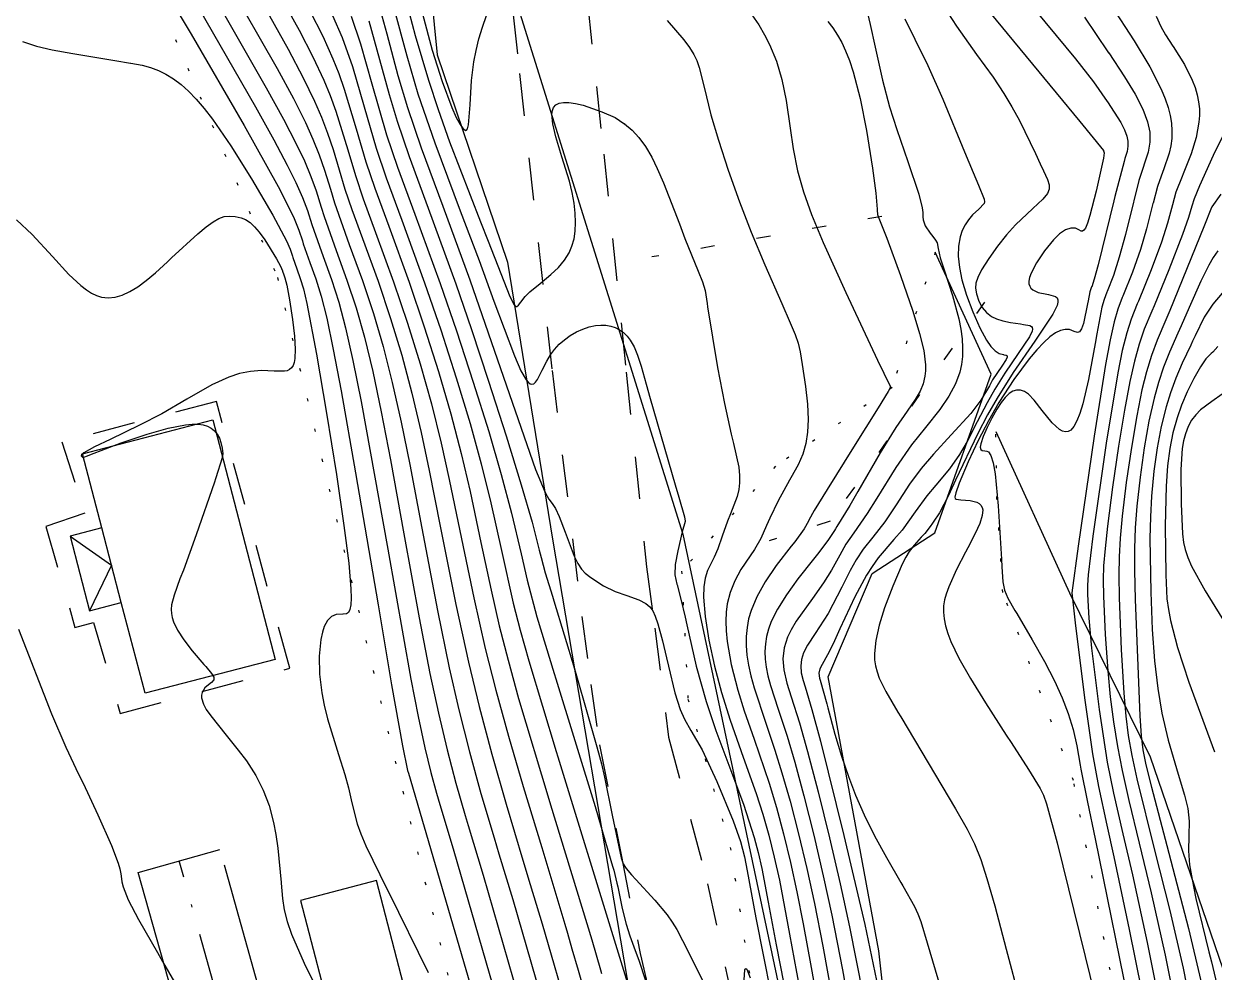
# Model space of a CAD drawing. Header units: metres. Extents: x 1233805 to 1234355, y 654698 to 655114.
# Drawn here: x 1234201.68 to 1234243.79, y 655012.27 to 655045.79 of the extents above; entities that cross this region are included whole.
import ezdxf

# ---------------------------------------------------------------- set-up
doc = ezdxf.new("R2010")
doc.units = ezdxf.units.M
for name, pattern in [('ИИDash_05_15', [2, 0.5, -1.5]), ('ИИDash_15_15', [3, 1.5, -1.5]), ('ИИDash_50_20', [7, 5, -2]), ('ИИDashDot_30_20', [5, 3, -1, 0, -1]), ('ИИDot', [1, 0, -1])]:
    doc.linetypes.add(name, pattern=pattern)
for name, color, linetype, lineweight in [('ИИ_ГОРИЗОНТАЛИ_ОСН', 32, 'Continuous', 25), ('ИИ_ГОРИЗОНТАЛИ_УТОЛЩ', 32, 'Continuous', 30), ('ИИ_ДОРОГИ_АД', 7, 'Continuous', 25), ('ИИ_ДОРОГИ_АД_ОСИ', 7, 'Continuous', 25), ('ИИ_ЛЭП_НН', 250, 'Continuous', 25), ('ИИ_ОТКОС', 7, 'Continuous', 25), ('ИИ_СТРОЕНИЕ', 7, 'Continuous', 25), ('ИИ_УГОДЬЯ', 7, 'Continuous', 25)]:
    doc.layers.add(name, color=color, linetype=linetype, lineweight=lineweight)

msp = doc.modelspace()

# ---------------------------------------------------------------- linework, layer by layer
at = {"layer": 'ИИ_ГОРИЗОНТАЛИ_ОСН'}
for points, elevation in [([(1234208.89, 655047.292), (1234210.648, 655044.214), (1234211.218, 655043.156), (1234211.647, 655042.301), (1234211.911, 655041.718), (1234212.135, 655041.16), (1234212.325, 655040.616), (1234212.528, 655039.952), (1234212.676, 655039.462), (1234213.197, 655037.993), (1234213.663, 655036.717), (1234214.052, 655035.554), (1234214.393, 655034.39), (1234214.718, 655033.116), (1234215.034, 655031.71), (1234215.334, 655030.217), (1234215.759, 655027.964), (1234216.312, 655025.053), (1234216.73, 655023.026), (1234217.071, 655021.54), (1234217.447, 655020.053), (1234217.853, 655018.578), (1234218.318, 655017.016), (1234218.49, 655016.454), (1234218.976, 655014.831), (1234220.275, 655010.349)], 24.5), ([(1234215, 655047.401), (1234215.528, 655045.381), (1234215.993, 655043.804), (1234216.337, 655042.769), (1234216.746, 655041.627), (1234217.844, 655038.795), (1234218.114, 655038.113), (1234218.56, 655036.964), (1234218.877, 655036.159), (1234219.03, 655035.854), (1234219.08, 655035.805), (1234219.128, 655035.804), (1234219.181, 655035.846), (1234219.266, 655035.954), (1234219.422, 655036.151), (1234219.578, 655036.313), (1234219.947, 655036.617), (1234220.329, 655036.927), (1234220.598, 655037.182), (1234220.813, 655037.438), (1234220.974, 655037.696), (1234221.074, 655037.931), (1234221.146, 655038.188), (1234221.189, 655038.468), (1234221.204, 655038.772), (1234221.191, 655039.1), (1234221.15, 655039.452), (1234221.08, 655039.829), (1234220.981, 655040.232), (1234220.72, 655041.09), (1234220.5, 655041.803), (1234220.392, 655042.262), (1234220.364, 655042.604), (1234220.381, 655042.731), (1234220.419, 655042.832), (1234220.499, 655042.926), (1234220.617, 655042.988), (1234220.774, 655043.018), (1234220.968, 655043.016), (1234221.198, 655042.982), (1234221.466, 655042.916), (1234222.125, 655042.686), (1234222.606, 655042.477), (1234222.913, 655042.275), (1234222.927, 655042.264), (1234222.933, 655042.26), (1234223.207, 655042.034), (1234223.444, 655041.778), (1234223.674, 655041.46), (1234223.894, 655041.08), (1234224.089, 655040.679), (1234224.308, 655040.173), (1234224.872, 655038.718), (1234225.065, 655038.206), (1234225.532, 655037.049), (1234225.685, 655036.675), (1234225.78, 655036.366), (1234225.856, 655035.907), (1234225.873, 655035.791), (1234226.222, 655033.646), (1234226.466, 655032.372), (1234226.706, 655031.282), (1234226.785, 655030.96), (1234226.97, 655030.121), (1234227.004, 655029.827), (1234227.005, 655029.569), (1234226.976, 655029.336), (1234226.918, 655029.089), (1234226.685, 655028.466), (1234226.579, 655028.208), (1234226.387, 655027.679), (1234226.228, 655027.237), (1234226.102, 655026.942), (1234226.019, 655026.777), (1234225.873, 655026.47), (1234225.788, 655026.197), (1234225.739, 655025.885), (1234225.728, 655025.523), (1234225.78, 655024.845), (1234225.911, 655024.009), (1234226.11, 655023.085), (1234226.36, 655022.149), (1234226.671, 655021.172), (1234227.133, 655019.874), (1234227.594, 655018.578), (1234227.824, 655017.852), (1234228.035, 655017.108), (1234228.228, 655016.339), (1234228.41, 655015.522), (1234228.773, 655013.608), (1234229.018, 655012.268), (1234229.573, 655009.385)], 29), ([(1234206.771, 655046.833), (1234207.605, 655045.429), (1234209.478, 655042.196), (1234210.677, 655040.042), (1234211, 655039.417), (1234211.243, 655038.907), (1234211.411, 655038.502), (1234211.539, 655038.117), (1234211.571, 655038.014), (1234211.805, 655037.35), (1234212.014, 655036.776), (1234212.207, 655036.164), (1234212.4, 655035.383), (1234212.632, 655034.279), (1234212.91, 655032.816), (1234213.421, 655029.92), (1234214.215, 655025.252), (1234214.694, 655022.423), (1234215.075, 655020.27), (1234215.261, 655019.394), (1234215.289, 655019.299), (1234215.847, 655017.41), (1234218.017, 655009.981)], 23), ([(1234207.848, 655046.381), (1234209.876, 655042.854), (1234210.523, 655041.691), (1234211, 655040.795), (1234211.304, 655040.182), (1234211.542, 655039.65), (1234211.72, 655039.19), (1234211.878, 655038.697), (1234211.939, 655038.497), (1234212.269, 655037.565), (1234212.564, 655036.756), (1234212.825, 655035.952), (1234213.066, 655035.046), (1234213.328, 655033.889), (1234213.618, 655032.447), (1234214.555, 655027.216), (1234215.373, 655022.624), (1234215.63, 655021.307), (1234215.865, 655020.204), (1234216.076, 655019.325), (1234216.28, 655018.601), (1234216.341, 655018.401), (1234216.89, 655016.551), (1234218.774, 655010.079)], 23.5), ([(1234210.811, 655046.675), (1234211.42, 655045.573), (1234211.913, 655044.621), (1234212.294, 655043.807), (1234212.518, 655043.263), (1234212.723, 655042.702), (1234213.142, 655041.337), (1234213.413, 655040.427), (1234213.69, 655039.608), (1234214.125, 655038.422), (1234214.763, 655036.677), (1234215.26, 655035.213), (1234215.705, 655033.777), (1234216.102, 655032.364), (1234216.45, 655030.973), (1234216.735, 655029.688), (1234217.109, 655027.868), (1234217.598, 655025.501), (1234218.008, 655023.707), (1234218.382, 655022.235), (1234218.831, 655020.605), (1234219.348, 655018.831), (1234220.002, 655016.68), (1234220.039, 655016.561), (1234220.827, 655013.967), (1234220.919, 655013.642), (1234221.071, 655013.098), (1234221.29, 655012.342), (1234221.714, 655010.869)], 25.5), ([(1234214.765, 655046.391), (1234215.228, 655044.656), (1234215.625, 655043.322), (1234216.217, 655041.589), (1234217.123, 655039.185), (1234217.79, 655037.429), (1234218.313, 655035.993), (1234219.038, 655034.051), (1234219.268, 655033.528), (1234219.449, 655033.209), (1234219.523, 655033.12), (1234219.593, 655033.068), (1234219.659, 655033.052), (1234219.724, 655033.072), (1234219.786, 655033.125), (1234219.852, 655033.214), (1234220.024, 655033.547), (1234220.183, 655033.866), (1234220.319, 655034.094), (1234220.461, 655034.285), (1234220.626, 655034.463), (1234220.812, 655034.627), (1234221.014, 655034.773), (1234221.231, 655034.9), (1234221.456, 655035.004), (1234221.683, 655035.08), (1234221.904, 655035.128), (1234222.092, 655035.145), (1234222.272, 655035.138), (1234222.443, 655035.108), (1234222.605, 655035.054), (1234222.756, 655034.976), (1234222.896, 655034.876), (1234223.023, 655034.753), (1234223.136, 655034.61), (1234223.271, 655034.377), (1234223.394, 655034.08), (1234223.518, 655033.695), (1234223.695, 655033.056), (1234223.834, 655032.546), (1234224.722, 655029.501), (1234224.854, 655029.058), (1234225.055, 655028.364), (1234225.078, 655028.209), (1234225.076, 655028.202), (1234224.97, 655027.835), (1234224.815, 655027.168), (1234224.728, 655026.675), (1234224.715, 655026.319), (1234224.787, 655025.983), (1234224.792, 655025.965), (1234224.93, 655025.458), (1234225.076, 655024.82), (1234225.133, 655024.55), (1234225.467, 655023.084), (1234225.819, 655021.839), (1234226.167, 655020.815), (1234226.697, 655019.394), (1234227.141, 655018.207), (1234227.521, 655017.033), (1234227.663, 655016.499), (1234227.791, 655015.935), (1234228.018, 655014.744), (1234228.3, 655013.229), (1234228.965, 655009.812)], 28.5), ([(1234231.427, 655046.576), (1234231.625, 655045.764), (1234231.797, 655044.971), (1234232.056, 655043.798), (1234232.308, 655042.862), (1234232.563, 655042.054), (1234232.95, 655040.93), (1234233.342, 655039.77), (1234233.464, 655039.29), (1234233.487, 655039.118), (1234233.488, 655038.965), (1234233.49, 655038.865), (1234233.568, 655038.653), (1234233.738, 655038.39), (1234233.833, 655038.274), (1234233.934, 655038.147), (1234233.986, 655038.048), (1234234.03, 655037.847), (1234234.097, 655037.521), (1234234.235, 655037.101), (1234234.537, 655036.186), (1234234.759, 655035.361), (1234234.828, 655035.001), (1234234.872, 655034.662), (1234234.891, 655034.339), (1234234.884, 655034.034), (1234234.852, 655033.748), (1234234.795, 655033.48), (1234234.643, 655033.064), (1234234.406, 655032.627), (1234234.083, 655032.158), (1234233.581, 655031.526), (1234233.089, 655030.909), (1234232.524, 655030.104), (1234231.853, 655029.024), (1234231.52, 655028.479), (1234231.04, 655027.795), (1234230.758, 655027.394), (1234230.55, 655027.013), (1234230.256, 655026.476), (1234229.972, 655026.027), (1234229.577, 655025.482), (1234229.005, 655024.674), (1234228.825, 655024.372), (1234228.695, 655024.105), (1234228.575, 655023.729), (1234228.532, 655023.347), (1234228.563, 655022.951), (1234228.673, 655022.488), (1234228.828, 655021.999), (1234229.117, 655021.083), (1234229.407, 655020.063), (1234229.779, 655018.639), (1234230.179, 655017.013), (1234230.555, 655015.393), (1234230.886, 655013.874), (1234231.356, 655011.486)], 31), ([(1234237.119, 655046.695), (1234238.884, 655044.556), (1234239.516, 655043.746), (1234240.008, 655043.046), (1234240.015, 655043.037), (1234240.019, 655043.03), (1234240.482, 655042.308), (1234240.617, 655042.046), (1234240.701, 655041.827), (1234240.738, 655041.644), (1234240.741, 655041.464), (1234240.709, 655041.279), (1234240.634, 655041.029), (1234240.601, 655040.926), (1234240.281, 655039.693), (1234240.243, 655039.538), (1234239.684, 655037.275), (1234239.547, 655036.768), (1234239.456, 655036.5), (1234239.452, 655036.491), (1234239.394, 655036.314), (1234239.332, 655036.006), (1234239.313, 655035.9), (1234239.167, 655035.2), (1234239.097, 655035.005), (1234239.026, 655034.901), (1234238.952, 655034.879), (1234238.834, 655034.921), (1234238.666, 655034.982), (1234238.513, 655034.993), (1234238.35, 655034.956), (1234238.177, 655034.869), (1234237.982, 655034.726), (1234237.76, 655034.523), (1234237.514, 655034.263), (1234237.251, 655033.955), (1234236.7, 655033.219), (1234236.169, 655032.402), (1234235.802, 655031.76), (1234235.442, 655031.061), (1234235.092, 655030.312), (1234234.772, 655029.557), (1234234.647, 655029.218), (1234234.617, 655029.054), (1234234.632, 655029.012), (1234234.666, 655028.986), (1234234.829, 655028.969), (1234234.831, 655028.968), (1234235.161, 655028.945), (1234235.389, 655028.882), (1234235.473, 655028.833), (1234235.537, 655028.772), (1234235.58, 655028.7), (1234235.602, 655028.616), (1234235.588, 655028.408), (1234235.499, 655028.126), (1234235.339, 655027.77), (1234235.072, 655027.265), (1234234.993, 655027.12), (1234234.678, 655026.505), (1234234.403, 655025.885), (1234234.307, 655025.636), (1234234.248, 655025.428), (1234234.217, 655025.217), (1234234.212, 655024.999), (1234234.234, 655024.763), (1234234.285, 655024.513), (1234234.365, 655024.246), (1234234.474, 655023.961), (1234234.756, 655023.373), (1234235.165, 655022.647), (1234235.696, 655021.786), (1234236.437, 655020.649), (1234236.609, 655020.389), (1234237.227, 655019.432), (1234237.632, 655018.762), (1234237.754, 655018.524), (1234237.863, 655018.219), (1234238.234, 655016.844), (1234239.226, 655012.82), (1234239.719, 655010.806)], 33), ([(1234210.372, 655046.08), (1234211.034, 655044.893), (1234211.565, 655043.889), (1234211.97, 655043.054), (1234212.214, 655042.489), (1234212.43, 655041.927), (1234212.622, 655041.355), (1234212.84, 655040.628), (1234213.045, 655039.944), (1234213.285, 655039.235), (1234213.661, 655038.208), (1234214.213, 655036.697), (1234214.659, 655035.374), (1234215.052, 655034.076), (1234215.411, 655032.736), (1234215.742, 655031.341), (1234216.025, 655030.001), (1234216.412, 655028.032), (1234216.962, 655025.267), (1234217.408, 655023.227), (1234217.792, 655021.656), (1234218.239, 655019.975), (1234218.743, 655018.203), (1234219.337, 655016.223), (1234219.598, 655015.37), (1234220.019, 655013.972), (1234220.995, 655010.609)], 25), ([(1234212.607, 655046.087), (1234212.94, 655045.313), (1234213.306, 655044.279), (1234213.721, 655042.86), (1234214.15, 655041.392), (1234214.502, 655040.354), (1234215.054, 655038.851), (1234215.863, 655036.638), (1234216.43, 655034.979), (1234216.981, 655033.274), (1234217.467, 655031.666), (1234217.866, 655030.235), (1234218.206, 655028.86), (1234218.577, 655027.177), (1234218.993, 655025.318), (1234219.24, 655024.359), (1234219.545, 655023.273), (1234220.516, 655020.074), (1234220.575, 655019.882), (1234222.616, 655013.258), (1234223.086, 655011.722)], 26.5), ([(1234213.264, 655046.066), (1234213.596, 655045.082), (1234213.997, 655043.677), (1234214.519, 655041.874), (1234214.907, 655040.727), (1234215.518, 655039.066), (1234216.413, 655036.618), (1234216.99, 655034.937), (1234217.583, 655033.129), (1234218.13, 655031.377), (1234218.574, 655029.867), (1234218.938, 655028.495), (1234219.271, 655027.062), (1234219.486, 655026.124), (1234219.836, 655024.834), (1234220.447, 655022.826), (1234220.505, 655022.641), (1234221.891, 655018.125), (1234222.448, 655016.221), (1234222.505, 655016.02), (1234222.549, 655015.872), (1234222.662, 655015.414), (1234222.69, 655015.282), (1234222.854, 655014.524), (1234222.994, 655013.968), (1234223.124, 655013.547), (1234223.307, 655013.035), (1234223.434, 655012.686), (1234223.669, 655011.977)], 27), ([(1234215.787, 655046.143), (1234216.133, 655044.859), (1234216.481, 655043.751), (1234216.823, 655042.835), (1234216.978, 655042.487), (1234217.115, 655042.231), (1234217.229, 655042.076), (1234217.317, 655042.026), (1234217.348, 655042.039), (1234217.375, 655042.076), (1234217.417, 655042.225), (1234217.47, 655042.929), (1234217.524, 655043.786), (1234217.604, 655044.448), (1234217.681, 655044.854), (1234217.782, 655045.267), (1234217.905, 655045.678), (1234218.047, 655046.082)], 29.5), ([(1234232.845, 655045.967), (1234233.199, 655045.25), (1234233.664, 655044.316), (1234234.186, 655043.134), (1234234.963, 655041.266), (1234235.262, 655040.542), (1234235.455, 655040.084), (1234235.652, 655039.592), (1234235.668, 655039.501), (1234235.648, 655039.437), (1234235.461, 655039.244), (1234235.246, 655039.041), (1234235.098, 655038.868), (1234234.978, 655038.684), (1234234.881, 655038.484), (1234234.808, 655038.268), (1234234.746, 655037.936), (1234234.735, 655037.575), (1234234.776, 655037.178), (1234234.869, 655036.74), (1234235.033, 655036.2), (1234235.255, 655035.608), (1234235.503, 655035.047), (1234235.738, 655034.609), (1234235.892, 655034.387), (1234236.041, 655034.23), (1234236.184, 655034.138), (1234236.341, 655034.098), (1234236.349, 655034.097), (1234236.435, 655034.081), (1234236.47, 655034.053), (1234236.47, 655034.004), (1234236.432, 655033.924), (1234236.275, 655033.692), (1234235.953, 655033.203), (1234235.837, 655032.999), (1234235.53, 655032.487), (1234235.176, 655032.021), (1234234.49, 655031.266), (1234233.859, 655030.581), (1234233.426, 655030.072), (1234233.015, 655029.518), (1234232.536, 655028.794), (1234232.135, 655028.189), (1234231.715, 655027.651), (1234231.372, 655027.218), (1234231.125, 655026.849), (1234230.911, 655026.464), (1234230.618, 655025.88), (1234230.139, 655024.951), (1234229.681, 655024.238), (1234229.41, 655023.826), (1234229.265, 655023.551), (1234229.192, 655023.324), (1234229.166, 655023.093), (1234229.185, 655022.853), (1234229.251, 655022.573), (1234229.318, 655022.356), (1234229.558, 655021.554), (1234229.86, 655020.434), (1234230.695, 655017.095), (1234231.429, 655013.948), (1234231.964, 655011.407)], 31.5), ([(1234235.854, 655046.191), (1234238.197, 655043.359), (1234239.043, 655042.342), (1234239.873, 655041.314), (1234239.876, 655041.31), (1234239.879, 655041.306), (1234239.896, 655041.23), (1234239.874, 655041.048), (1234239.619, 655039.879), (1234239.394, 655039.016), (1234239.306, 655038.742), (1234239.232, 655038.567), (1234239.184, 655038.497), (1234239.135, 655038.465), (1234239.083, 655038.468), (1234239.007, 655038.507), (1234238.88, 655038.568), (1234238.716, 655038.574), (1234238.53, 655038.507), (1234238.324, 655038.367), (1234238.101, 655038.156), (1234237.783, 655037.772), (1234237.499, 655037.348), (1234237.311, 655036.977), (1234237.259, 655036.823), (1234237.236, 655036.694), (1234237.239, 655036.601), (1234237.263, 655036.52), (1234237.307, 655036.45), (1234237.372, 655036.39), (1234237.561, 655036.301), (1234237.871, 655036.236), (1234237.933, 655036.225), (1234238.171, 655036.158), (1234238.232, 655036.108), (1234238.262, 655036.04), (1234238.264, 655035.95), (1234238.235, 655035.835), (1234238.081, 655035.524), (1234237.443, 655034.579), (1234236.674, 655033.463), (1234236.109, 655032.564), (1234235.775, 655031.972), (1234235.428, 655031.31), (1234234.64, 655029.657), (1234234.388, 655029.114), (1234234.077, 655028.505), (1234233.853, 655028.173), (1234233.831, 655028.146), (1234233.741, 655028.024), (1234233.549, 655027.778), (1234233.423, 655027.64), (1234233.175, 655027.365), (1234233, 655027.135), (1234232.878, 655026.936), (1234232.756, 655026.697), (1234232.424, 655025.908), (1234232.133, 655025.147), (1234231.938, 655024.531), (1234231.817, 655023.994), (1234231.773, 655023.537), (1234231.78, 655023.315), (1234231.81, 655023.099), (1234231.863, 655022.884), (1234231.941, 655022.662), (1234232.172, 655022.184), (1234232.601, 655021.462), (1234232.705, 655021.293), (1234234.637, 655018.041), (1234235.049, 655017.319), (1234235.307, 655016.802), (1234235.53, 655016.251), (1234235.752, 655015.577), (1234236.026, 655014.615), (1234236.431, 655013.077), (1234236.913, 655011.262)], 32.5), ([(1234239.197, 655046.027), (1234240.029, 655044.807), (1234240.053, 655044.771), (1234240.058, 655044.764), (1234240.617, 655043.919), (1234240.992, 655043.301), (1234241.264, 655042.771), (1234241.433, 655042.329), (1234241.509, 655041.962), (1234241.515, 655041.605), (1234241.455, 655041.253), (1234241.316, 655040.833), (1234241.284, 655040.748), (1234241.126, 655040.258), (1234240.944, 655039.538), (1234240.933, 655039.491), (1234240.649, 655038.345), (1234240.432, 655037.543), (1234240.228, 655036.902), (1234240.008, 655036.331), (1234239.996, 655036.304), (1234239.899, 655036.052), (1234239.821, 655035.778), (1234239.634, 655034.839), (1234239.576, 655034.497), (1234239.346, 655033.224), (1234239.142, 655032.355), (1234239.037, 655032.019), (1234238.932, 655031.755), (1234238.825, 655031.56), (1234238.717, 655031.434), (1234238.628, 655031.382), (1234238.532, 655031.367), (1234238.428, 655031.391), (1234238.315, 655031.452), (1234238.062, 655031.684), (1234237.71, 655032.124), (1234237.42, 655032.492), (1234237.216, 655032.699), (1234237.077, 655032.794), (1234236.939, 655032.843), (1234236.802, 655032.847), (1234236.666, 655032.806), (1234236.532, 655032.72), (1234236.396, 655032.589), (1234236.255, 655032.411), (1234236.102, 655032.174), (1234235.921, 655031.853), (1234235.756, 655031.521), (1234235.622, 655031.204), (1234235.538, 655030.951), (1234235.517, 655030.823), (1234235.53, 655030.744), (1234235.578, 655030.706), (1234235.675, 655030.697), (1234235.676, 655030.697), (1234235.747, 655030.69), (1234235.801, 655030.663), (1234235.894, 655030.53), (1234235.975, 655030.272), (1234236.043, 655029.881), (1234236.15, 655028.748), (1234236.261, 655026.864), (1234236.275, 655026.601), (1234236.312, 655026.068), (1234236.37, 655025.767), (1234236.485, 655025.491), (1234236.738, 655025.053), (1234236.804, 655024.943), (1234237.354, 655024.018), (1234237.783, 655023.254), (1234238.136, 655022.569), (1234238.41, 655021.97), (1234238.622, 655021.413), (1234238.796, 655020.844), (1234238.931, 655020.266), (1234239.05, 655019.586), (1234239.073, 655019.44), (1234239.303, 655018.278), (1234239.577, 655016.982), (1234240.865, 655010.667)], 33.5), ([(1234241.74, 655046.061), (1234241.904, 655045.702), (1234242.072, 655045.401), (1234242.331, 655045.002), (1234242.338, 655044.991), (1234242.74, 655044.352), (1234243.011, 655043.807), (1234243.112, 655043.543), (1234243.187, 655043.286), (1234243.239, 655043.036), (1234243.265, 655042.792), (1234243.268, 655042.558), (1234243.251, 655042.312), (1234243.153, 655041.779), (1234242.975, 655041.198), (1234242.693, 655040.49), (1234242.652, 655040.392), (1234242.435, 655039.839), (1234242.312, 655039.399), (1234242.312, 655039.397), (1234242.14, 655038.742), (1234241.927, 655038.079), (1234241.561, 655037.096), (1234241.111, 655035.993), (1234241.067, 655035.89), (1234240.851, 655035.357), (1234240.694, 655034.869), (1234240.54, 655034.249), (1234240.379, 655033.454), (1234239.968, 655030.965), (1234239.498, 655027.683), (1234239.335, 655026.317), (1234239.311, 655025.95), (1234239.312, 655025.618), (1234239.355, 655024.784), (1234239.453, 655023.716), (1234239.716, 655021.557), (1234240.01, 655019.691), (1234240.231, 655018.595), (1234240.563, 655017.156), (1234240.9, 655015.712), (1234241.415, 655013.32), (1234242.01, 655010.365)], 34.5), ([(1234213.884, 655045.897), (1234214.263, 655044.535), (1234214.606, 655043.293), (1234214.888, 655042.357), (1234215.313, 655041.1), (1234215.982, 655039.28), (1234216.962, 655036.599), (1234217.519, 655034.985), (1234218.126, 655033.159), (1234218.746, 655031.228), (1234219.282, 655029.498), (1234219.665, 655028.177), (1234219.917, 655027.187), (1234219.979, 655026.93), (1234220.128, 655026.39), (1234220.383, 655025.563), (1234220.435, 655025.399), (1234221.165, 655022.992), (1234221.668, 655021.226), (1234221.925, 655020.319), (1234222.01, 655020.027), (1234222.12, 655019.635), (1234222.226, 655019.158), (1234222.5, 655017.818), (1234222.727, 655016.704), (1234222.816, 655016.306), (1234222.889, 655016.093), (1234222.988, 655015.928), (1234223.18, 655015.708), (1234223.335, 655015.542), (1234224.001, 655014.814), (1234224.435, 655014.295), (1234224.62, 655014.039), (1234224.781, 655013.779), (1234225.185, 655012.993), (1234225.361, 655012.634), (1234225.868, 655011.637)], 27.5), ([(1234224.439, 655045.908), (1234225.034, 655045.228), (1234225.233, 655044.957), (1234225.384, 655044.708), (1234225.487, 655044.492), (1234225.574, 655044.253), (1234225.752, 655043.552), (1234225.991, 655042.575), (1234226.257, 655041.679), (1234226.604, 655040.624), (1234227.002, 655039.506), (1234227.413, 655038.432), (1234227.891, 655037.273), (1234228.494, 655035.906), (1234228.796, 655035.225), (1234228.964, 655034.816), (1234229.069, 655034.5), (1234229.142, 655034.198), (1234229.22, 655033.746), (1234229.334, 655032.976), (1234229.4, 655032.349), (1234229.426, 655031.807), (1234229.41, 655031.354), (1234229.349, 655030.956), (1234229.237, 655030.575), (1234229.074, 655030.203), (1234228.817, 655029.741), (1234228.77, 655029.66), (1234228.365, 655028.929), (1234228.068, 655028.319), (1234227.958, 655028.056), (1234227.756, 655027.602), (1234227.527, 655027.213), (1234227.374, 655026.99), (1234227.052, 655026.505), (1234226.831, 655026.099), (1234226.669, 655025.693), (1234226.568, 655025.287), (1234226.531, 655024.993), (1234226.517, 655024.675), (1234226.528, 655024.331), (1234226.562, 655023.962), (1234226.702, 655023.149), (1234226.938, 655022.233), (1234227.168, 655021.503), (1234227.515, 655020.507), (1234228.047, 655018.949), (1234228.303, 655018.092), (1234228.555, 655017.153), (1234228.8, 655016.149), (1234229.029, 655015.11), (1234229.254, 655013.974), (1234229.534, 655012.436), (1234229.737, 655011.308)], 29.5), ([(1234230.122, 655045.879), (1234230.303, 655045.646), (1234230.466, 655045.398), (1234230.614, 655045.131), (1234230.749, 655044.844), (1234230.885, 655044.497), (1234231.017, 655044.099), (1234231.267, 655043.155), (1234231.496, 655042.02), (1234231.706, 655040.694), (1234231.819, 655039.802), (1234231.863, 655039.24), (1234231.865, 655039.205), (1234231.879, 655039.047), (1234231.914, 655038.944), (1234231.925, 655038.921), (1234232.215, 655038.219), (1234232.696, 655036.9), (1234233.127, 655035.639), (1234233.372, 655034.84), (1234233.514, 655034.239), (1234233.577, 655033.743), (1234233.578, 655033.528), (1234233.56, 655033.333), (1234233.497, 655033.069), (1234233.384, 655032.803), (1234233.216, 655032.517), (1234232.928, 655032.101), (1234232.53, 655031.526), (1234231.971, 655030.624), (1234231.187, 655029.264), (1234230.905, 655028.769), (1234230.446, 655028.02), (1234230.392, 655027.939), (1234230.361, 655027.886), (1234230.151, 655027.559), (1234229.804, 655027.103), (1234229.619, 655026.873), (1234229.062, 655026.168), (1234228.659, 655025.607), (1234228.345, 655025.104), (1234228.124, 655024.66), (1234228.027, 655024.397), (1234227.957, 655024.134), (1234227.914, 655023.87), (1234227.897, 655023.601), (1234227.906, 655023.331), (1234227.941, 655023.049), (1234228.002, 655022.748), (1234228.094, 655022.403), (1234228.365, 655021.567), (1234228.68, 655020.606), (1234228.953, 655019.692), (1234229.277, 655018.498), (1234229.625, 655017.114), (1234229.964, 655015.675), (1234230.267, 655014.286), (1234230.648, 655012.355), (1234231.069, 655009.986)], 30.5), ([(1234201.638, 655045.167), (1234202.137, 655045.005), (1234202.687, 655044.875), (1234203.417, 655044.748), (1234203.491, 655044.736), (1234204.901, 655044.498), (1234205.464, 655044.402), (1234205.474, 655044.4), (1234205.866, 655044.327), (1234206.164, 655044.249), (1234206.444, 655044.147), (1234206.71, 655044.017), (1234206.98, 655043.85), (1234207.247, 655043.647), (1234207.514, 655043.407), (1234207.783, 655043.128), (1234208.058, 655042.805), (1234208.355, 655042.422), (1234209.012, 655041.481), (1234209.744, 655040.319), (1234210.492, 655039.03), (1234210.973, 655038.118), (1234211.103, 655037.824), (1234211.189, 655037.575), (1234211.202, 655037.532), (1234211.341, 655037.136), (1234211.464, 655036.795), (1234211.58, 655036.42), (1234211.701, 655035.906), (1234212.041, 655034.12), (1234212.395, 655032.033), (1234212.74, 655029.864), (1234213.006, 655028.06), (1234213.177, 655026.723), (1234213.256, 655025.816), (1234213.264, 655025.493), (1234213.252, 655025.25), (1234213.22, 655025.086), (1234213.168, 655024.982), (1234213.094, 655024.933), (1234212.976, 655024.923), (1234212.968, 655024.923), (1234212.734, 655024.91), (1234212.566, 655024.843), (1234212.426, 655024.705), (1234212.314, 655024.493), (1234212.248, 655024.284), (1234212.195, 655024.033), (1234212.136, 655023.443), (1234212.145, 655022.799), (1234212.222, 655022.142), (1234212.308, 655021.705), (1234212.43, 655021.218), (1234212.816, 655019.963), (1234213.04, 655019.253), (1234213.167, 655018.788), (1234213.29, 655018.249), (1234213.475, 655017.511), (1234213.602, 655017.16), (1234213.785, 655016.738), (1234214.527, 655015.219), (1234214.585, 655015.103), (1234215.987, 655012.257)], 22.5), ([(1234244.176, 655042), (1234243.759, 655041.134), (1234243.273, 655040.067), (1234243.081, 655039.61), (1234243.001, 655039.35), (1234243.001, 655039.348), (1234242.886, 655038.944), (1234242.674, 655038.347), (1234242.187, 655037.096), (1234241.663, 655035.824), (1234241.581, 655035.633), (1234241.317, 655034.997), (1234241.134, 655034.472), (1234240.967, 655033.871), (1234240.806, 655033.154), (1234240.617, 655032.138), (1234240.41, 655030.862), (1234240.197, 655029.408), (1234240.017, 655028.037), (1234239.929, 655027.243), (1234239.88, 655026.634), (1234239.864, 655026.133), (1234239.873, 655025.559), (1234239.931, 655024.201), (1234240.023, 655022.921), (1234240.116, 655021.997), (1234240.23, 655021.114), (1234240.368, 655020.25), (1234240.53, 655019.398), (1234240.765, 655018.342), (1234241.135, 655016.827), (1234241.562, 655015.077), (1234242.051, 655012.865), (1234242.582, 655010.214)], 35), ([(1234244.029, 655039.771), (1234243.703, 655039.327), (1234243.691, 655039.303), (1234243.691, 655039.303), (1234243.422, 655038.615), (1234242.215, 655035.655), (1234242.075, 655035.331), (1234241.772, 655034.612), (1234241.569, 655034.064), (1234241.393, 655033.49), (1234241.234, 655032.854), (1234241.048, 655031.935), (1234240.859, 655030.818), (1234240.68, 655029.575), (1234240.536, 655028.391), (1234240.464, 655027.614), (1234240.425, 655026.945), (1234240.416, 655026.306), (1234240.433, 655025.5), (1234240.505, 655023.679), (1234240.594, 655022.125), (1234240.663, 655021.319), (1234240.749, 655020.633), (1234240.873, 655019.922), (1234241.049, 655019.105), (1234241.682, 655016.577), (1234242.223, 655014.443), (1234242.687, 655012.412), (1234243.154, 655010.062)], 35.5), ([(1234244.073, 655036.275), (1234243.742, 655035.881), (1234243.44, 655035.424), (1234243.115, 655034.768), (1234243.025, 655034.577), (1234242.959, 655034.436), (1234242.662, 655033.795), (1234242.438, 655033.265), (1234242.247, 655032.752), (1234242.089, 655032.254), (1234241.915, 655031.563), (1234241.77, 655030.8), (1234241.655, 655029.974), (1234241.574, 655029.1), (1234241.534, 655028.366), (1234241.516, 655027.593), (1234241.544, 655025.701), (1234241.598, 655024.376), (1234241.678, 655023.276), (1234241.791, 655022.293), (1234241.938, 655021.421), (1234242.164, 655020.466), (1234242.516, 655019.267), (1234242.738, 655018.523), (1234242.852, 655018.058), (1234242.907, 655017.609), (1234242.898, 655017.092), (1234242.886, 655016.558), (1234242.922, 655016.065), (1234243.005, 655015.54), (1234243.141, 655014.874), (1234243.605, 655012.987), (1234243.697, 655012.631), (1234243.981, 655011.429)], 36.5), ([(1234243.921, 655034.388), (1234243.739, 655034.189), (1234243.682, 655034.14), (1234243.498, 655033.955), (1234243.302, 655033.668), (1234243.069, 655033.253), (1234242.838, 655032.78), (1234242.637, 655032.309), (1234242.475, 655031.859), (1234242.328, 655031.335), (1234242.219, 655030.782), (1234242.143, 655030.171), (1234242.093, 655029.454), (1234242.059, 655028.052), (1234242.074, 655026.319), (1234242.119, 655025.465), (1234242.169, 655025.091), (1234242.244, 655024.7), (1234242.493, 655023.749), (1234242.895, 655022.524), (1234243.797, 655020.059)], 37), ([(1234244.067, 655032.696), (1234243.701, 655032.44), (1234243.301, 655032.147), (1234243.135, 655031.976), (1234242.993, 655031.778), (1234242.873, 655031.554), (1234242.774, 655031.3), (1234242.706, 655031.052), (1234242.661, 655030.783), (1234242.614, 655030.035), (1234242.616, 655028.828), (1234242.667, 655027.763), (1234242.702, 655027.458), (1234242.759, 655027.204), (1234242.852, 655026.931), (1234242.992, 655026.618), (1234243.472, 655025.743), (1234244.308, 655024.388)], 37.5), ([(1234201.499, 655024.397), (1234202.669, 655021.399), (1234203.169, 655020.216), (1234203.619, 655019.268), (1234203.779, 655018.944), (1234204.3, 655017.833), (1234204.784, 655016.741), (1234205.026, 655016.124), (1234205.084, 655015.923), (1234205.115, 655015.744), (1234205.124, 655015.665), (1234205.149, 655015.466), (1234205.194, 655015.282), (1234205.375, 655014.827), (1234205.738, 655014.133), (1234206.409, 655012.96), (1234206.589, 655012.65), (1234207.01, 655011.909)], 21.5), ([(1234227.166, 655012), (1234227.192, 655012.348), (1234227.221, 655012.403), (1234227.26, 655012.376), (1234227.372, 655012.072)], 27.5)]:
    msp.add_lwpolyline(points, dxfattribs=dict(at, elevation=elevation))
at = {"layer": 'ИИ_ГОРИЗОНТАЛИ_УТОЛЩ'}
for points, elevation in [([(1234208.369, 655046.837), (1234210.262, 655043.534), (1234210.871, 655042.423), (1234211.323, 655041.548), (1234211.607, 655040.949), (1234211.839, 655040.401), (1234212.024, 655039.894), (1234212.208, 655039.309), (1234212.308, 655038.979), (1234212.733, 655037.779), (1234213.114, 655036.736), (1234213.44, 655035.748), (1234213.731, 655034.715), (1234214.024, 655033.501), (1234214.326, 655032.079), (1234214.651, 655030.382), (1234215.129, 655027.76), (1234215.67, 655024.79), (1234216.051, 655022.825), (1234216.35, 655021.424), (1234216.656, 655020.129), (1234216.965, 655018.952), (1234217.299, 655017.809), (1234217.407, 655017.454), (1234217.933, 655015.691), (1234219.53, 655010.178)], 24), ([(1234214.17, 655046.724), (1234214.52, 655045.438), (1234214.92, 655043.962), (1234215.256, 655042.839), (1234215.742, 655041.408), (1234216.504, 655039.348), (1234217.466, 655036.744), (1234218.761, 655033), (1234219.788, 655030.043), (1234220.126, 655029.223), (1234220.251, 655028.994), (1234220.371, 655028.837), (1234220.495, 655028.662), (1234220.622, 655028.374), (1234220.828, 655027.821), (1234221.151, 655026.979), (1234221.281, 655026.713), (1234221.41, 655026.516), (1234221.546, 655026.37), (1234221.74, 655026.222), (1234221.741, 655026.221), (1234221.745, 655026.218), (1234222.194, 655025.924), (1234222.601, 655025.725), (1234223.017, 655025.58), (1234223.434, 655025.434), (1234223.686, 655025.306), (1234223.827, 655025.188), (1234223.937, 655025.039), (1234224.022, 655024.856), (1234224.11, 655024.579), (1234224.277, 655023.977), (1234224.423, 655023.378), (1234224.488, 655023.083), (1234224.708, 655022.148), (1234224.895, 655021.55), (1234225.048, 655021.215), (1234225.283, 655020.813), (1234225.68, 655020.122), (1234226.201, 655019.008), (1234226.774, 655017.613), (1234227.03, 655016.892), (1234227.171, 655016.347), (1234227.268, 655015.846), (1234227.582, 655014.19), (1234228.362, 655010.211)], 28), ([(1234234.217, 655046.414), (1234234.67, 655045.705), (1234235.388, 655044.704), (1234235.966, 655043.903), (1234236.354, 655043.329), (1234236.636, 655042.864), (1234236.907, 655042.372), (1234237.465, 655041.208), (1234237.631, 655040.843), (1234237.753, 655040.591), (1234237.895, 655040.288), (1234237.953, 655040.103), (1234237.954, 655039.947), (1234237.895, 655039.799), (1234237.723, 655039.589), (1234237.369, 655039.262), (1234236.761, 655038.689), (1234236.446, 655038.336), (1234236.124, 655037.929), (1234235.815, 655037.493), (1234235.563, 655037.091), (1234235.428, 655036.829), (1234235.359, 655036.624), (1234235.344, 655036.445), (1234235.378, 655036.243), (1234235.466, 655035.984), (1234235.585, 655035.764), (1234235.733, 655035.585), (1234235.91, 655035.449), (1234236.09, 655035.361), (1234236.314, 655035.29), (1234236.58, 655035.233), (1234236.934, 655035.183), (1234237.044, 655035.169), (1234237.264, 655035.124), (1234237.322, 655035.094), (1234237.355, 655035.054), (1234237.366, 655034.999), (1234237.354, 655034.928), (1234237.257, 655034.724), (1234236.859, 655034.135), (1234236.382, 655033.442), (1234236.031, 655032.883), (1234235.759, 655032.398), (1234235.409, 655031.722), (1234235.048, 655031.027), (1234234.782, 655030.568), (1234234.425, 655030.056), (1234233.943, 655029.479), (1234233.629, 655029.109), (1234233.217, 655028.539), (1234232.749, 655027.899), (1234232.454, 655027.559), (1234231.906, 655026.91), (1234231.69, 655026.611), (1234231.492, 655026.304), (1234231.077, 655025.538), (1234230.548, 655024.404), (1234230.307, 655023.876), (1234230.11, 655023.482), (1234229.921, 655023.15), (1234229.836, 655022.996), (1234229.801, 655022.839), (1234229.829, 655022.658), (1234229.852, 655022.585), (1234230.083, 655021.755), (1234230.119, 655021.618), (1234230.371, 655020.683), (1234230.605, 655019.902), (1234230.849, 655019.18), (1234231.101, 655018.523), (1234231.407, 655017.829), (1234231.773, 655017.092), (1234232.193, 655016.316), (1234232.706, 655015.435), (1234232.773, 655015.323), (1234233.194, 655014.587), (1234233.309, 655014.333), (1234233.412, 655014.054), (1234233.635, 655013.301), (1234234.106, 655011.719)], 32), ([(1234240.14, 655046.439), (1234240.961, 655045.192), (1234241.513, 655044.274), (1234241.915, 655043.488), (1234242.059, 655043.143), (1234242.166, 655042.83), (1234242.235, 655042.552), (1234242.279, 655042.278), (1234242.297, 655042.009), (1234242.289, 655041.742), (1234242.257, 655041.482), (1234242.199, 655041.221), (1234241.994, 655040.635), (1234241.968, 655040.57), (1234241.78, 655040.046), (1234241.626, 655039.458), (1234241.622, 655039.444), (1234241.394, 655038.541), (1234241.179, 655037.811), (1234240.902, 655037.017), (1234240.559, 655036.162), (1234240.539, 655036.115), (1234240.377, 655035.701), (1234240.249, 655035.257), (1234240.111, 655034.624), (1234239.951, 655033.753), (1234239.55, 655031.222), (1234238.98, 655027.329), (1234238.752, 655025.677), (1234238.882, 655024.512), (1234239.216, 655021.883), (1234239.491, 655019.984), (1234239.697, 655018.828), (1234239.991, 655017.464), (1234240.239, 655016.347), (1234240.779, 655013.775), (1234241.437, 655010.516)], 34), ([(1234211.806, 655046.253), (1234212.26, 655045.354), (1234212.617, 655044.56), (1234212.822, 655044.04), (1234213.015, 655043.486), (1234213.436, 655042.081), (1234213.782, 655040.909), (1234214.096, 655039.981), (1234214.59, 655038.637), (1234215.313, 655036.658), (1234215.851, 655035.077), (1234216.35, 655033.504), (1234216.788, 655032.003), (1234217.158, 655030.604), (1234217.472, 655029.26), (1234217.854, 655027.458), (1234218.21, 655025.771), (1234218.5, 655024.513), (1234218.811, 655023.296), (1234219.188, 655021.939), (1234220.254, 655018.387), (1234220.319, 655018.178), (1234221.774, 655013.41), (1234222.083, 655012.356), (1234222.119, 655012.224)], 26), ([(1234227.437, 655046.108), (1234227.679, 655045.752), (1234227.889, 655045.404), (1234228.066, 655045.063), (1234228.307, 655044.476), (1234228.501, 655043.82), (1234228.652, 655043.088), (1234228.796, 655042.106), (1234228.901, 655041.373), (1234229.054, 655040.602), (1234229.262, 655039.857), (1234229.549, 655039.053), (1234229.959, 655038.062), (1234230.757, 655036.29), (1234231.881, 655033.905), (1234232.325, 655032.979), (1234232.339, 655032.95), (1234232.258, 655032.79), (1234231.906, 655032.214), (1234231.033, 655030.823), (1234230.096, 655029.331), (1234229.638, 655028.584), (1234229.457, 655028.246), (1234229.443, 655028.216), (1234229.287, 655027.935), (1234228.952, 655027.484), (1234228.831, 655027.331), (1234228.3, 655026.641), (1234227.911, 655026.069), (1234227.612, 655025.537), (1234227.408, 655025.05), (1234227.323, 655024.755), (1234227.267, 655024.451), (1234227.238, 655024.138), (1234227.237, 655023.813), (1234227.264, 655023.478), (1234227.318, 655023.124), (1234227.401, 655022.744), (1234227.516, 655022.318), (1234227.927, 655021.07), (1234228.249, 655020.12), (1234228.5, 655019.32), (1234228.787, 655018.31), (1234229.085, 655017.158), (1234229.378, 655015.927), (1234229.648, 655014.698), (1234229.948, 655013.181), (1234230.299, 655011.229)], 30), ([(1234201.43, 655038.863), (1234201.979, 655038.349), (1234202.694, 655037.573), (1234203.279, 655036.932), (1234203.7, 655036.538), (1234203.896, 655036.389), (1234204.081, 655036.273), (1234204.26, 655036.189), (1234204.434, 655036.135), (1234204.666, 655036.109), (1234204.91, 655036.133), (1234205.166, 655036.206), (1234205.437, 655036.329), (1234205.715, 655036.497), (1234206.016, 655036.718), (1234206.342, 655036.992), (1234206.764, 655037.379), (1234206.912, 655037.517), (1234207.844, 655038.372), (1234208.14, 655038.618), (1234208.377, 655038.791), (1234208.587, 655038.909), (1234208.777, 655038.977), (1234208.955, 655038.998), (1234209.164, 655038.978), (1234209.37, 655038.937), (1234209.531, 655038.873), (1234209.688, 655038.769), (1234209.845, 655038.622), (1234210.013, 655038.424), (1234210.204, 655038.161), (1234210.626, 655037.488), (1234210.765, 655037.229), (1234210.829, 655037.064), (1234210.834, 655037.049), (1234210.877, 655036.922), (1234210.914, 655036.815), (1234210.983, 655036.55), (1234211.077, 655036.035), (1234211.186, 655035.336), (1234211.255, 655034.753), (1234211.284, 655034.292), (1234211.273, 655033.957), (1234211.249, 655033.821), (1234211.21, 655033.712), (1234211.157, 655033.629), (1234211.088, 655033.569), (1234211.005, 655033.531), (1234210.9, 655033.511), (1234210.572, 655033.516), (1234210.543, 655033.518), (1234210.09, 655033.532), (1234209.698, 655033.503), (1234209.312, 655033.427), (1234208.931, 655033.304), (1234208.338, 655033.026), (1234207.45, 655032.52), (1234206.562, 655032.01), (1234205.776, 655031.601), (1234204.738, 655031.1), (1234204.185, 655030.835), (1234203.802, 655030.623), (1234203.725, 655030.559), (1234203.717, 655030.516), (1234203.759, 655030.479), (1234203.764, 655030.476), (1234203.765, 655030.476), (1234203.813, 655030.477), (1234203.933, 655030.519), (1234204.021, 655030.555), (1234205.126, 655030.976), (1234206.047, 655031.287), (1234206.795, 655031.497), (1234207.399, 655031.614), (1234207.645, 655031.637), (1234207.854, 655031.636), (1234208.028, 655031.612), (1234208.182, 655031.565), (1234208.317, 655031.495), (1234208.432, 655031.402), (1234208.526, 655031.287), (1234208.601, 655031.149), (1234208.657, 655030.989), (1234208.699, 655030.792), (1234208.721, 655030.607), (1234208.704, 655030.449), (1234208.482, 655029.747), (1234208.47, 655029.712), (1234208.426, 655029.585), (1234207.781, 655027.723), (1234207.331, 655026.484), (1234207.209, 655026.169), (1234206.999, 655025.6), (1234206.911, 655025.249), (1234206.897, 655025.094), (1234206.904, 655024.946), (1234206.931, 655024.8), (1234206.98, 655024.65), (1234207.124, 655024.359), (1234207.346, 655024.018), (1234207.643, 655023.63), (1234208.054, 655023.146), (1234208.121, 655023.069), (1234208.323, 655022.825), (1234208.404, 655022.691), (1234208.405, 655022.599), (1234208.325, 655022.512), (1234208.271, 655022.473), (1234208.084, 655022.316), (1234207.989, 655022.152), (1234207.971, 655022.06), (1234207.973, 655021.961), (1234208.038, 655021.74), (1234208.139, 655021.554), (1234208.295, 655021.325), (1234208.842, 655020.641), (1234209.268, 655020.118), (1234209.558, 655019.735), (1234209.887, 655019.222), (1234210.152, 655018.7), (1234210.36, 655018.155), (1234210.519, 655017.562), (1234210.603, 655017.13), (1234210.673, 655016.65), (1234210.784, 655015.443), (1234210.786, 655015.414), (1234210.835, 655014.872), (1234210.899, 655014.471), (1234211.004, 655014.062), (1234211.158, 655013.614), (1234211.602, 655012.586), (1234212.305, 655011.144)], 22), ([(1234243.92, 655037.77), (1234243.756, 655037.53), (1234243.599, 655037.261), (1234243.319, 655036.694), (1234242.908, 655035.768), (1234242.624, 655035.12), (1234242.506, 655034.858), (1234242.209, 655034.183), (1234241.999, 655033.651), (1234241.818, 655033.113), (1234241.662, 655032.554), (1234241.481, 655031.746), (1234241.313, 655030.801), (1234241.167, 655029.768), (1234241.055, 655028.746), (1234240.998, 655027.98), (1234240.971, 655027.245), (1234240.969, 655026.462), (1234240.994, 655025.441), (1234241.165, 655021.33), (1234241.211, 655020.625), (1234241.271, 655020.132), (1234241.376, 655019.597), (1234241.569, 655018.812), (1234242.112, 655016.751), (1234242.885, 655013.808), (1234243.323, 655011.962)], 36)]:
    msp.add_lwpolyline(points, dxfattribs=dict(at, elevation=elevation))
at = {"layer": 'ИИ_ДОРОГИ_АД', "linetype": 'ИИDash_15_15'}
for points in [[(1234213.689, 655099.962), (1234213.921, 655098.753), (1234214.756, 655094.348), (1234215.671, 655090.473), (1234216.569, 655087.125), (1234217.353, 655084.304), (1234217.716, 655082.581), (1234218.19, 655080.016), (1234218.633, 655076.29), (1234218.842, 655072.548), (1234219.103, 655068.474), (1234219.54, 655064.69), (1234219.834, 655061.188), (1234220.106, 655058.8), (1234221.076, 655053.356), (1234221.621, 655046.565), (1234222.197, 655041.188), (1234222.989, 655033.473), (1234223.714, 655026.596), (1234224.004, 655024.428), (1234224.49, 655020.575), (1234225.872, 655015.393), (1234227.486, 655007.795)], [(1234210.896, 655099.704), (1234210.914, 655099.587), (1234211.857, 655094.925), (1234213.032, 655090.734), (1234213.995, 655085.146), (1234214.529, 655083.278), (1234215.019, 655081.231), (1234215.575, 655078.401), (1234215.746, 655074.018), (1234215.291, 655071.001), (1234215.518, 655068.326), (1234215.715, 655066.593), (1234216.768, 655063.058), (1234217.122, 655058.566), (1234217.856, 655053.637), (1234218.648, 655049.2), (1234219.221, 655044.033), (1234220.37, 655033.539), (1234221.423, 655024.842), (1234221.737, 655022.44), (1234222.046, 655020.301), (1234222.825, 655016.357), (1234223.484, 655012.932), (1234224.068, 655010.46)]]:
    msp.add_lwpolyline(points, dxfattribs=at)
msp.add_lwpolyline([(1234203.026, 655031.014), (1234203.843, 655028.494), (1234202.466, 655028.027), (1234203.493, 655024.456), (1234204.147, 655024.625), (1234205.096, 655021.411), (1234211.094, 655023.014), (1234208.497, 655032.437)], close=True, dxfattribs=at)
at = {"layer": 'ИИ_ДОРОГИ_АД'}
msp.add_lwpolyline([(1234232.181, 654931.059), (1234231.485, 654941.469), (1234231.11, 654949.912), (1234230.652, 654951.474), (1234229.474, 654955.346), (1234226.561, 654963.578), (1234225.266, 654966.668), (1234223.067, 654971.575), (1234219.932, 654978.035), (1234216.64, 654985.051), (1234213.606, 654993.282), (1234209.939, 655004.539), (1234207.31, 655010.19), (1234205.734, 655015.792), (1234208.622, 655016.604)], dxfattribs=at)
at = {"layer": 'ИИ_ДОРОГИ_АД', "linetype": 'ИИDash_50_20'}
msp.add_lwpolyline([(1234234.91, 654935.201), (1234234.481, 654941.636), (1234234.091, 654950.407), (1234233.527, 654952.332), (1234232.324, 654956.283), (1234229.361, 654964.659), (1234228.019, 654967.862), (1234225.786, 654972.844), (1234222.64, 654979.327), (1234219.411, 654986.209), (1234216.441, 654994.266), (1234212.736, 655005.64), (1234210.132, 655011.235), (1234208.622, 655016.604)], dxfattribs=at)
at = {"layer": 'ИИ_ДОРОГИ_АД_ОСИ', "linetype": 'ИИDashDot_30_20'}
msp.add_lwpolyline([(1234233.545, 654933.129), (1234232.983, 654941.553), (1234232.6, 654950.16), (1234232.09, 654951.903), (1234230.899, 654955.814), (1234227.961, 654964.119), (1234226.643, 654967.265), (1234224.427, 654972.209), (1234221.286, 654978.681), (1234218.026, 654985.63), (1234215.023, 654993.774), (1234211.337, 655005.09), (1234208.721, 655010.713), (1234207.178, 655016.198)], dxfattribs=at)
at = {"layer": 'ИИ_ЛЭП_НН'}
msp.add_lwpolyline([(1234213.717, 655063.816), (1234224.994, 655027.75), (1234230.474, 655001.937), (1234232.261, 654974.732), (1234235.873, 654942.857), (1234254.685, 654930.295), (1234274.578, 654914.045), (1234301.425, 654870.757), (1234315.062, 654850.276)], dxfattribs=at)
at = {"layer": 'ИИ_ОТКОС', "color": 33, "linetype": 'ИИDot'}
for points, elevation in [([(1234185.401, 655082.982), (1234182.301, 655079.762), (1234186.591, 655071.553), (1234193.331, 655062.216), (1234197.751, 655057.912), (1234204.014, 655052.314), (1234210.661, 655036.822), (1234214.823, 655019.73), (1234217.776, 655007.734), (1234220.307, 654990.13), (1234226.739, 654974.429), (1234232.589, 654959.408), (1234234.53, 654950.46), (1234235.137, 654943.831), (1234237.503, 654940.983)], 27.811), ([(1234233.922, 655037.725), (1234232.396, 655032.935), (1234228.268, 655030.15), (1234224.952, 655026.444), (1234225.175, 655021.92), (1234226.673, 655016.677), (1234228.238, 655006.361), (1234229.463, 655000.065), (1234232.257, 654993.104), (1234235.028, 654987.227), (1234236.753, 654985.255)], 30.93), ([(1234241.241, 654992.929), (1234241.22, 654999.293), (1234240.731, 655009.106), (1234238.811, 655019.046), (1234236.313, 655025.691), (1234236.106, 655028.983), (1234236.063, 655031.385)], 31.465)]:
    msp.add_lwpolyline(points, dxfattribs=dict(at, elevation=elevation))
at = {"layer": 'ИИ_ОТКОС'}
for points, elevation in [([(1234185.401, 655082.982), (1234189.912, 655078.709), (1234199.026, 655070.592), (1234207.165, 655064.71), (1234212.111, 655061.766), (1234215.481, 655053.057), (1234216.304, 655044.7), (1234218.796, 655037.366), (1234220.383, 655027.577), (1234223.132, 655011.38), (1234225.452, 654999.313), (1234227.298, 654988.425), (1234229.895, 654980.575), (1234233.85, 654965.39), (1234236.807, 654957.636), (1234237.821, 654951.033), (1234237.503, 654940.983)], 27.811), ([(1234236.753, 654985.255), (1234237.773, 654988.255), (1234236.567, 654994.361), (1234234.336, 654998.384), (1234232.644, 655006.541), (1234231.923, 655013.02), (1234230.14, 655022.705), (1234231.693, 655026.361), (1234233.905, 655027.804), (1234235.902, 655033.41), (1234233.922, 655037.725)], 26.723), ([(1234236.063, 655031.385), (1234238.677, 655025.682), (1234241.525, 655019.877), (1234244.518, 655011.144), (1234245.812, 654999.848), (1234244.61, 654995.84), (1234241.241, 654992.929)], 33.695)]:
    msp.add_lwpolyline(points, dxfattribs=dict(at, elevation=elevation))
at = {"layer": 'ИИ_СТРОЕНИЕ'}
for points in [[(1234208.372, 655031.797), (1234210.58, 655023.326), (1234205.972, 655022.125), (1234205.133, 655025.34), (1234204.446, 655027.978), (1234203.763, 655030.596), (1234208.372, 655031.797)], [(1234203.322, 655027.685), (1234204.01, 655025.047), (1234205.133, 655025.34), (1234204.446, 655027.978), (1234203.322, 655027.685)], [(1234211.47, 655014.805), (1234212.663, 655010.23), (1234215.346, 655010.93), (1234214.154, 655015.505), (1234211.47, 655014.805)]]:
    msp.add_lwpolyline(points, close=True, dxfattribs=at)
msp.add_lwpolyline([(1234203.322, 655027.685), (1234204.789, 655026.659), (1234204.01, 655025.047)], dxfattribs=at)
at = {"layer": 'ИИ_УГОДЬЯ', "linetype": 'ИИDash_05_15'}
for points in [[(1234232.029, 655038.987), (1234223.901, 655037.551)], [(1234235.67, 655035.958), (1234230.21, 655028.208), (1234228.046, 655027.52)]]:
    msp.add_lwpolyline(points, dxfattribs=at)

doc.saveas('drawing.dxf')
